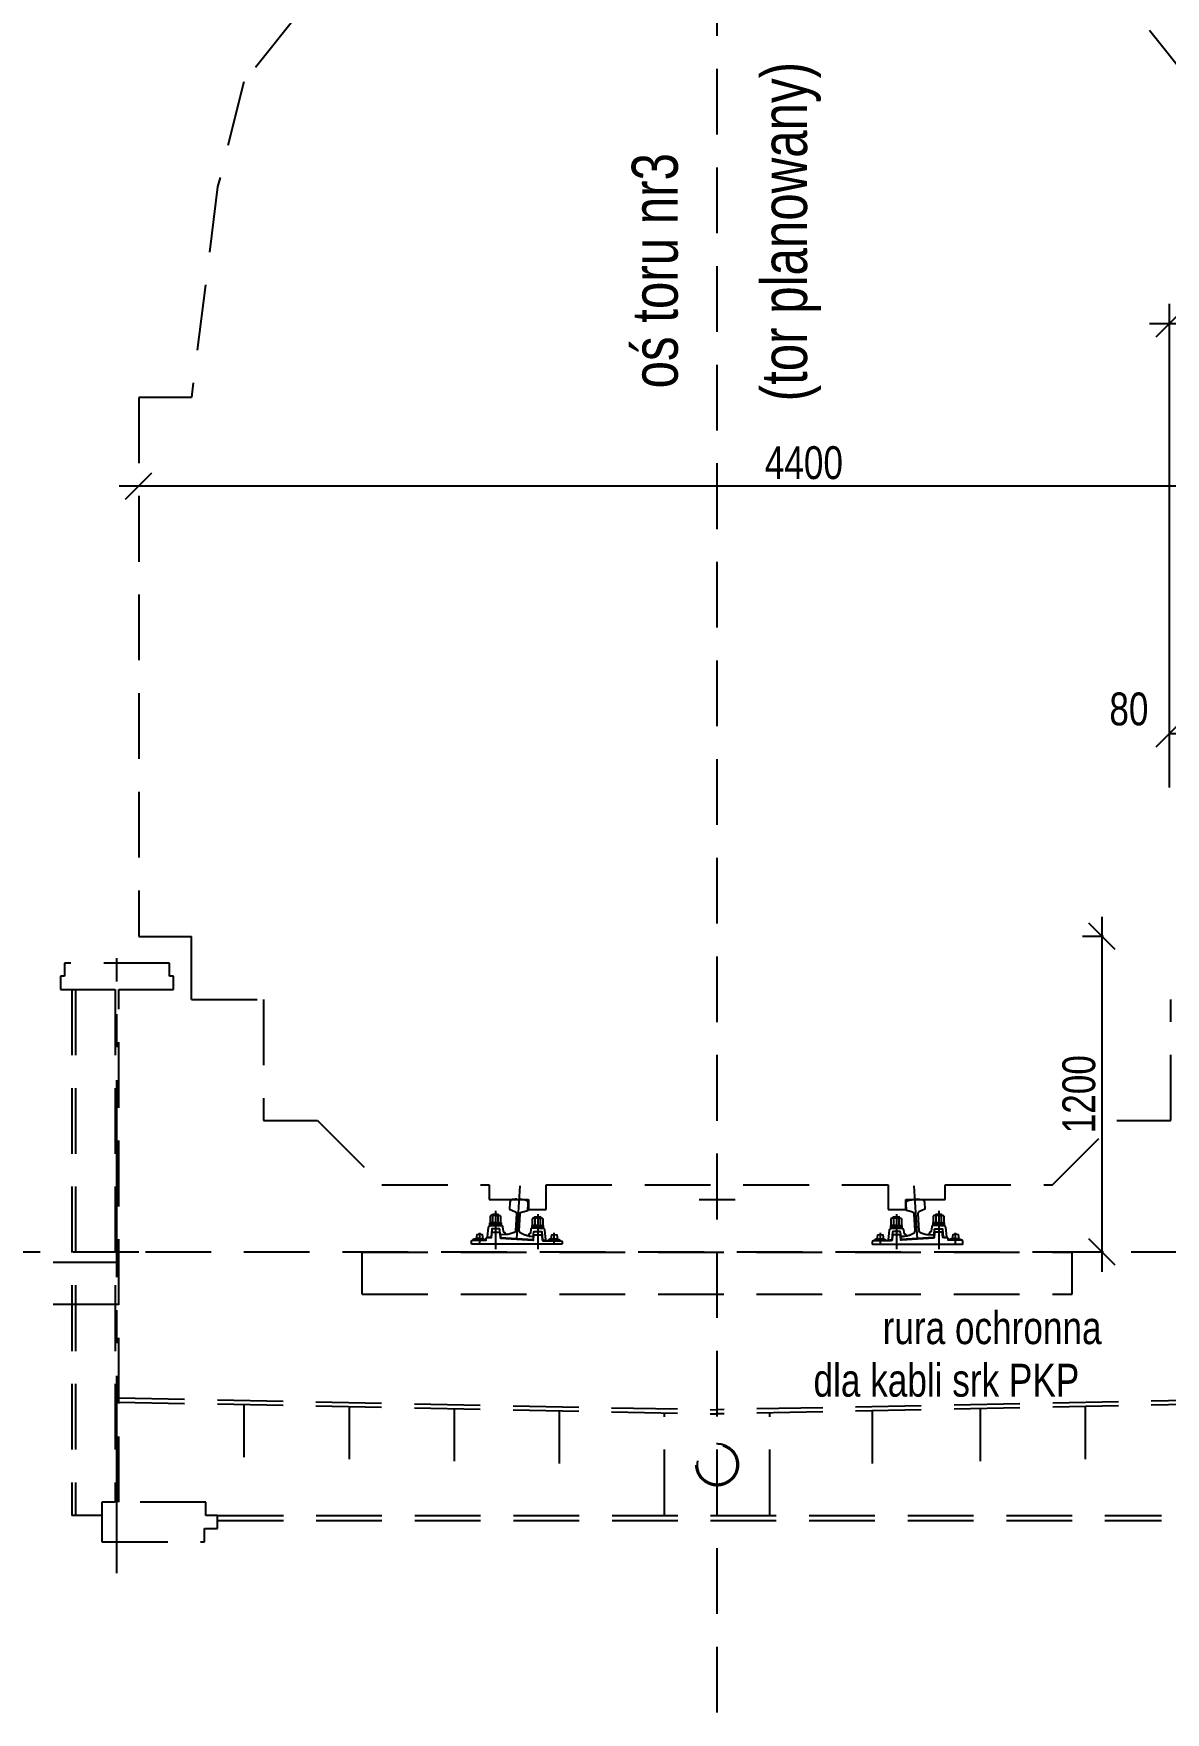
# Model space of a CAD drawing. Header units: millimetres. Extents: x -1069826 to 2704411, y -432732 to 412301.
# Drawn here: x 707963 to 712268, y -21447 to -15063 of the extents above; entities that cross this region are included whole.
import ezdxf

# ---------------------------------------------------------------- set-up
doc = ezdxf.new("R2010")
doc.units = ezdxf.units.MM
doc.header["$LTSCALE"] = 1000
doc.header["$MEASUREMENT"] = 0
doc.linetypes.add('CENTER2', pattern=[1.125, 0.75, -0.125, 0.125, -0.125])
doc.linetypes.add('HIDDEN', pattern=[0.375, 0.25, -0.125])
for name, color, linetype in [('0-T', 7, 'Continuous'), ('00XX00-T', 7, 'Continuous'), ('DROGO-T', 7, 'Continuous')]:
    doc.layers.add(name, color=color, linetype=linetype)
doc.styles.add('CDMSTYLE', font='CDMSIMPL', dxfattribs={"width": 0.8, "bigfont": 'CDMBIGPL'})
doc.dimstyles.new('CDMOG-MM-50', dxfattribs={"dimscale": 50, "dimtxt": 2.5, "dimasz": 1, "dimexe": 1.5, "dimexo": 5, "dimgap": 0.5, "dimtad": 1, "dimdec": 0, "dimrnd": 1, "dimzin": 1, "dimdsep": 46, "dimtxsty": 'CDMSTYLE', "dimblk1": 'OBLIQUE', "dimblk2": 'OBLIQUE', "dimsah": 1, "dimtsz": 1, "dimcen": -2.5, "dimdle": 1.5, "dimclrd": 9, "dimclre": 9, "dimclrt": 9, "dimadec": 0, "dimazin": 0, "dimtfac": 1, "dimtmove": 2, "dimatfit": 3, "dimldrblk": 'OBLIQUE', "dimfxl": 1, "dimtvp": 1, "dimtolj": 1, "dimtzin": 0, "dimarcsym": 0})

# ---------------------------------------------------------------- blocks, each defined once
blk = doc.blocks.new('*D780')
at = {"color": 9, "linetype": 'ByBlock', "transparency": 16777216}
for p, q in [((528841.1, -17160.2), (528841.1, -16707.9)), ((524366.1, -16782.9), (528916.1, -16782.9)), ((524391.1, -16832.9), (524491.1, -16732.9)), ((528791.1, -16832.9), (528891.1, -16732.9))]:
    blk.add_line(p, q, dxfattribs=at)
at = {"layer": 'Defpoints', "color": 0, "linetype": 'ByBlock', "transparency": 16777216}
for p in [(528841.1, -16782.9), (524441.1, -17410.2), (528841.1, -17410.2)]:
    blk.add_point(p, dxfattribs=at)
at = {"color": 9, "linetype": 'ByBlock', "transparency": 16777216, "insert": (526970.9, -16695.4), "char_height": 125, "attachment_point": 5, "style": 'CDMSTYLE'}
blk.add_mtext('\\A1;4400', dxfattribs=at)
blk = doc.blocks.new('_OBLIQUE')
at = {"color": 0, "linetype": 'ByBlock'}
blk.add_line((-0.5, -0.5), (0.5, 0.5), dxfattribs=at)
blk = doc.blocks.new('*D807')
at = {"color": 9, "linetype": 'ByBlock', "transparency": 16777216}
for p, q in [((528311.1, -16216), (528411.1, -16116)), ((528361.1, -17924), (528361.1, -16091)), ((540111.1, -16216), (540211.1, -16116)), ((540161.1, -17876.7), (540161.1, -16091)), ((528286.1, -16166), (540236.1, -16166))]:
    blk.add_line(p, q, dxfattribs=at)
at = {"layer": 'Defpoints', "color": 0, "linetype": 'ByBlock', "transparency": 16777216}
for p in [(540161.1, -16166), (540161.1, -18126.7), (528361.1, -18174)]:
    blk.add_point(p, dxfattribs=at)
at = {"color": 9, "linetype": 'ByBlock', "transparency": 16777216, "insert": (534261.1, -16078.5), "char_height": 125, "attachment_point": 5, "style": 'CDMSTYLE'}
blk.add_mtext('\\A1;\\C1;11800', dxfattribs=at)
blk = doc.blocks.new('*D836')
at = {"color": 9, "linetype": 'ByBlock', "transparency": 16777216}
for p, q in [((528155.1, -18546.2), (528055.1, -18446.2)), ((528105.1, -19771.2), (528105.1, -18421.2)), ((528111.1, -18496.2), (528030.1, -18496.2)), ((528155.1, -19746.2), (528055.1, -19646.2)), ((528111.1, -19696.2), (528030.1, -19696.2))]:
    blk.add_line(p, q, dxfattribs=at)
at = {"layer": 'Defpoints', "color": 0, "linetype": 'ByBlock', "transparency": 16777216}
for p in [(528105.1, -18496.2), (528361.1, -18496.2), (528361.1, -19696.2)]:
    blk.add_point(p, dxfattribs=at)
at = {"color": 9, "linetype": 'ByBlock', "transparency": 16777216, "insert": (528017.6, -19096.2), "char_height": 125, "attachment_point": 5, "rotation": 90, "style": 'CDMSTYLE'}
blk.add_mtext('\\A1;1200', dxfattribs=at)
blk = doc.blocks.new('SZPKOL')
at = {"color": 0, "linetype": 'ByBlock'}
blk.add_lwpolyline([(12.4, 4, 0.138548), (-12.3, 5.1), (-9.4, 21.8), (0, 23.9), (9.4, 21.8)], format="xyb", close=True, dxfattribs=at)
for start, end in [(102.91054, 124.24217), (55.75783, 72.09979)]:
    blk.add_arc((-1.8, -37.6), 45.5, start, end, dxfattribs=at)
blk = doc.blocks.new('SRUKOL')
at = {"color": 0, "linetype": 'ByBlock'}
for p, q in [((0, 10), (-22, 10)), ((-22, 10), (-22, 0)), ((-11, 5), (-22, 5)), ((0, 0), (-22, 0)), ((-20, 37.2), (-20, 24)), ((-20, 24), (-20, 11.3)), ((-17, 5), (-17, 0)), ((0, 38.6), (-15, 38.6)), ((0, 10), (-15, 10)), ((-12.7, 41.6), (-10.1, 43.8)), ((-12.7, 38.6), (-12.7, 41.6)), ((-12.7, 41.6), (12.5, 41.6)), ((-12, 5), (-12, 0)), ((-11, 10), (11, 5)), ((-11, 5), (11, 0)), ((-10.1, 43.8), (-10.1, 38.4)), ((-10.1, 43.8), (9.9, 43.8)), ((-10.1, 37.3), (-10.1, 24)), ((-10.1, 24), (-10.1, 11.2)), ((0, 38.6), (15, 38.6)), ((0, 10), (15, 10)), ((0, 10), (22, 10)), ((0, 0), (22, 0)), ((12.5, 41.6), (9.9, 43.8)), ((9.9, 43.8), (9.9, 38.4)), ((10.1, 37.3), (10.1, 24)), ((10.1, 24), (10.1, 11.2)), ((11, 5), (22, 5)), ((12, 10), (12, 5)), ((12.5, 38.6), (12.5, 41.6)), ((17, 10), (17, 5)), ((20, 37.2), (20, 24)), ((20, 24), (20, 11.3)), ((22, 10), (22, 0))]:
    blk.add_line(p, q, dxfattribs=at)
for centre, radius, start, end in [((-15, 28.6), 10, 60, 120), ((-15, 20), 10, 240, 300), ((0, -1.4), 40, 90, 104.60152), ((0, 50), 40, 255.39848, 270), ((0, -1.4), 40, 75.39848, 90), ((0, 50), 40, 270, 284.60152), ((15, 28.6), 10, 60, 120), ((15, 20), 10, 240, 300)]:
    blk.add_arc(centre, radius, start, end, dxfattribs=at)
blk = doc.blocks.new('*D811')
at = {"color": 9, "linetype": 'ByBlock', "transparency": 16777216}
for p, q in [((528311.1, -17775.6), (528411.1, -17675.6)), ((528361.1, -17930.4), (528361.1, -17650.6)), ((528391.1, -17775.6), (528491.1, -17675.6)), ((528441.1, -17930.4), (528441.1, -17650.6)), ((528516.1, -17725.6), (528361.1, -17725.6))]:
    blk.add_line(p, q, dxfattribs=at)
at = {"layer": 'Defpoints', "color": 0, "linetype": 'ByBlock', "transparency": 16777216}
for p in [(528361.1, -17725.6), (528361.1, -18180.4), (528441.1, -18180.4)]:
    blk.add_point(p, dxfattribs=at)
at = {"color": 9, "linetype": 'ByBlock', "transparency": 16777216, "insert": (528207.2, -17631.9), "char_height": 125, "attachment_point": 5, "style": 'CDMSTYLE'}
blk.add_mtext('\\A1;80', dxfattribs=at)
blk = doc.blocks.new('A$C05BD7996')
at = {"color": 40, "linetype": 'HIDDEN'}
for p, q in [((1020, 4918.5), (940, 4868.5)), ((3380, 4918.5), (1020, 4918.5)), ((3460, 4868.5), (3380, 4918.5)), ((940, 4868.5), (600, 4568.5)), ((3800, 4568.5), (3460, 4868.5)), ((600, 4568.5), (400, 4318.5)), ((4000, 4318.5), (3800, 4568.5)), ((400, 4318.5), (300, 3918.5)), ((4100, 3918.5), (4000, 4318.5)), ((300, 3918.5), (200, 3118.5)), ((4200, 3118.5), (4100, 3918.5)), ((200, 3118.5), (0, 3118.5)), ((0, 3118.5), (0, 1068.5)), ((4400, 3118.5), (4200, 3118.5)), ((4400, 1068.5), (4400, 3118.5)), ((0, 1068.5), (200, 1068.5)), ((4200, 1068.5), (4400, 1068.5)), ((475, 828.5), (475, 368.5)), ((3925, 368.5), (3925, 828.5)), ((475, 368.5), (680, 368.5)), ((680, 368.5), (925, 123.5)), ((3475, 123.5), (3720, 368.5)), ((3720, 368.5), (3925, 368.5)), ((925, 123.5), (1332.5, 123.5)), ((1332.5, 123.5), (1332.5, 68.5)), ((1332.5, 68.5), (1482.5, 68.5)), ((1482.5, 68.5), (1482.5, 30.5)), ((1549.5, 30.5), (1549.5, 123.5)), ((1549.5, 123.5), (2850.5, 123.5)), ((2850.5, 123.5), (2850.5, 30.5)), ((2917.5, 30.5), (2917.5, 68.5)), ((2917.5, 68.5), (3067.5, 68.5)), ((3067.5, 68.5), (3067.5, 123.5)), ((3067.5, 123.5), (3475, 123.5)), ((1482.5, 30.5), (1549.5, 30.5)), ((2850.5, 30.5), (2917.5, 30.5))]:
    blk.add_line(p, q, dxfattribs=at)
at = {"layer": '0-T', "color": 40, "linetype": 'HIDDEN'}
for p, q in [((200, 828.5), (200, 1068.5)), ((4200, 828.5), (4200, 1068.5)), ((200, 828.5), (475, 828.5)), ((4200, 828.5), (3925, 828.5))]:
    blk.add_line(p, q, dxfattribs=at)
at = {"layer": '0-T', "color": 9, "linetype": 'Continuous'}
for p, q in [((2200, 0), (2200, 137)), ((2131.5, 68.5), (2268.5, 68.5))]:
    blk.add_line(p, q, dxfattribs=at)
blk = doc.blocks.new('A$C3471609C')
at = {"layer": '0-T', "color": 9, "linetype": 'Continuous'}
blk.add_blockref('A$C05BD7996', (0, 0), dxfattribs=at)

msp = doc.modelspace()

# ---------------------------------------------------------------- linework, layer by layer
at = {"color": 40, "linetype": 'HIDDEN'}
for p, q in [((710563.205, -21447.0111), (710563.205, -14164.2624)), ((708109.205, -18697.6844), (708109.205, -20697.6844)), ((708123.205, -18697.6844), (708123.205, -20697.6844)), ((708363.205, -19696.1741), (707327.205, -19696.1741)), ((712763.205, -19696.1741), (708363.205, -19696.1741)), ((709213.205, -19856.1741), (709213.205, -19696.1741)), ((709213.205, -19696.1741), (711913.205, -19696.1741)), ((711913.205, -19856.1741), (711913.205, -19696.1741)), ((708287.205, -19736.1741), (707247.205, -19736.1741)), ((708287.205, -19896.1741), (707247.205, -19896.1741)), ((709213.205, -19856.1741), (711913.205, -19856.1741)), ((708223.205, -20697.6844), (708109.205, -20697.6844))]:
    msp.add_line(p, q, dxfattribs=at)
at = {"color": 40, "linetype": 'ByBlock'}
for p, q in [((709801.3084, -19647.3021), (709813.9486, -19444.0061)), ((711325.1015, -19647.3021), (711312.4613, -19444.0061)), ((709800.6984, -19495.5519), (709810.5548, -19496.1648)), ((709820.4112, -19496.7776), (709810.5548, -19496.1648)), ((711305.9987, -19496.7776), (711315.8551, -19496.1648)), ((711325.7115, -19495.5519), (711315.8551, -19496.1648)), ((709660.0494, -19666.3021), (709660.0494, -19622.9527)), ((709943.8084, -19666.3021), (709943.8084, -19622.9527)), ((711183.9606, -19666.3021), (711183.9606, -19622.9527)), ((711469.6402, -19666.3021), (711469.6402, -19622.9527))]:
    msp.add_line(p, q, dxfattribs=at)
at = {"color": 40, "linetype": 'Continuous'}
for p, q in [((709720.4034, -19540.0597), (709720.4034, -19685.4058)), ((709881.1019, -19552.4152), (709881.1019, -19685.4058)), ((711245.308, -19552.4152), (711245.308, -19685.4058)), ((711406.0065, -19540.0597), (711406.0065, -19685.4058))]:
    msp.add_line(p, q, dxfattribs=at)
at = {"color": 40, "linetype": 'ByBlock'}
for points in [[(709800.6928, -19495.5518, 0.040045312), (709787.9232, -19496.3405, 0.02085363), (709786.8512, -19496.5008, 0.007370603), (709784.5267, -19496.8999, 0.343626376), (709774.7544, -19507.951), (709773.1524, -19533.7161), (709795.8891, -19543.1609, -0.320102524), (709800.1903, -19550.0597), (709796.14, -19615.2017, -0.303762752), (709791.4157, -19621.3917), (709772.5532, -19627.8332, -0.075856192), (709760.6756, -19629.9658), (709742.3256, -19630.4473, 0.388572544), (709739.41, -19633.2601), (709738.9289, -19640.9991), (709863.6879, -19648.7561), (709864.1691, -19641.0171, 0.388572544), (709861.6245, -19637.8648), (709843.4754, -19635.114, -0.075856192), (709831.9534, -19631.5264), (709814.0342, -19622.798, -0.303762752), (709810.113, -19616.0705), (709814.1633, -19550.9285, -0.320102524), (709819.286, -19544.6156), (709843.0175, -19538.06), (709844.6195, -19512.2949, 0.343626376), (709836.2913, -19500.1184, 0.007370603), (709834.0342, -19499.4345, 0.02085363), (709832.9903, -19499.1426, 0.040045312), (709820.4167, -19496.7782)], [(711325.7171, -19495.5518, -0.040045312), (711338.4867, -19496.3405, -0.02085363), (711339.5587, -19496.5008, -0.007370603), (711341.8832, -19496.8999, -0.343626376), (711351.6555, -19507.951), (711353.2575, -19533.7161), (711330.5208, -19543.1609, 0.320102524), (711326.2196, -19550.0597), (711330.2699, -19615.2017, 0.303762752), (711334.9942, -19621.3917), (711353.8567, -19627.8332, 0.075856192), (711365.7343, -19629.9658), (711384.0843, -19630.4473, -0.388572544), (711386.9999, -19633.2601), (711387.4811, -19640.9991), (711262.722, -19648.7561), (711262.2408, -19641.0171, -0.388572544), (711264.7854, -19637.8648), (711282.9345, -19635.114, 0.075856192), (711294.4565, -19631.5264), (711312.3757, -19622.798, 0.303762752), (711316.2969, -19616.0705), (711312.2466, -19550.9285, 0.320102524), (711307.1239, -19544.6156), (711283.3924, -19538.06), (711281.7904, -19512.2949, -0.343626376), (711290.1186, -19500.1184, -0.007370603), (711292.3757, -19499.4345, -0.02085363), (711293.4196, -19499.1426, -0.040045312), (711305.9932, -19496.7782)]]:
    msp.add_lwpolyline(points, format="xyb", dxfattribs=at)
for points in [[(709735.9868, -19610.428, 0.371247317), (709733.02, -19607.873), (709708.6676, -19607.873, 0.388478902), (709705.6794, -19610.6074), (709703.1511, -19639.0501, -0.388478902), (709701.159, -19640.873), (709692.1235, -19640.873, -0.4404252), (709690.1313, -19638.6959), (709693.2897, -19603.1647, -0.388478902), (709701.2583, -19595.873), (709741.6319, -19595.873, -0.371247317), (709746.5766, -19600.1313), (709749.0595, -19616.3881, 0.282190673), (709752.4231, -19620.3898), (709754.3186, -19621.0217, -0.288824416), (709755.6707, -19622.671), (709756.2629, -19627.4083, -0.418231262), (709754.4992, -19629.6442), (709740.5058, -19630.2866, -0.403059278), (709738.3071, -19628.5955)], [(711390.4231, -19610.428, -0.371247317), (711393.3899, -19607.873), (711417.7423, -19607.873, -0.388478902), (711420.7305, -19610.6074), (711423.2588, -19639.0501, 0.388478902), (711425.2509, -19640.873), (711434.2864, -19640.873, 0.4404252), (711436.2786, -19638.6959), (711433.1202, -19603.1647, 0.388478902), (711425.1517, -19595.873), (711384.778, -19595.873, 0.371247317), (711379.8333, -19600.1313), (711377.3504, -19616.3881, -0.282190673), (711373.9868, -19620.3898), (711372.0913, -19621.0217, 0.288824416), (711370.7392, -19622.671), (711370.1471, -19627.4083, 0.418231262), (711371.9107, -19629.6442), (711385.9041, -19630.2866, 0.403059278), (711388.1028, -19628.5955)], [(709973.8084, -19658.3021), (709973.8084, -19664.3021, -0.414213562), (709971.8084, -19666.3021), (709630.8084, -19666.3021, -0.414213562), (709628.8084, -19664.3021), (709628.8084, -19656.3021, -0.414213562), (709633.8084, -19651.3021), (709682.8084, -19651.3021, 0.414213562), (709684.8084, -19649.3021), (709684.8084, -19643.3021, -0.414213562), (709686.8084, -19641.3021), (709702.9984, -19641.3021, 0.385313586), (709704.9885, -19639.5012), (709706.8084, -19621.3021), (709733.9984, -19621.3021, -0.385313586), (709735.9885, -19623.1031), (709737.8457, -19641.6752, 0.367589322), (709739.7117, -19643.4723), (709862.6794, -19651.118, 0.403251184), (709864.7936, -19649.3208), (709866.4218, -19633.0385, -0.385313586), (709868.4119, -19631.2375), (709893.792, -19631.2375, -0.385313586), (709895.782, -19633.0385), (709897.6283, -19651.5012, 0.385313586), (709899.6184, -19653.3021), (709968.8084, -19653.3021, -0.414213562)], [(709865.5185, -19620.3633, -0.371247317), (709868.4853, -19617.8083), (709892.8378, -19617.8083, -0.388478902), (709895.826, -19620.5427), (709898.3542, -19648.9854, 0.388478902), (709900.3464, -19650.8083), (709909.3818, -19650.8083, 0.4404252), (709911.374, -19648.6312), (709908.2157, -19613.1, 0.388478902), (709900.2471, -19605.8083), (709859.8734, -19605.8083, 0.371247317), (709854.9288, -19610.0666), (709853.0223, -19622.7762, -0.282190673), (709849.6588, -19626.7779), (709847.7633, -19627.4097, 0.288824416), (709846.4112, -19629.059), (709845.819, -19633.7964, 0.418231262), (709847.5827, -19636.0322), (709860.9995, -19637.523, 0.403059278), (709863.1982, -19635.8319)], [(711152.6015, -19658.3021), (711152.6015, -19664.3021, 0.414213562), (711154.6015, -19666.3021), (711495.6015, -19666.3021, 0.414213562), (711497.6015, -19664.3021), (711497.6015, -19656.3021, 0.414213562), (711492.6015, -19651.3021), (711443.6015, -19651.3021, -0.414213562), (711441.6015, -19649.3021), (711441.6015, -19643.3021, 0.414213562), (711439.6015, -19641.3021), (711423.4115, -19641.3021, -0.385313586), (711421.4214, -19639.5012), (711419.6015, -19621.3021), (711392.4115, -19621.3021, 0.385313586), (711390.4214, -19623.1031), (711388.5642, -19641.6752, -0.367589322), (711386.6982, -19643.4723), (711263.7305, -19651.118, -0.403251184), (711261.6163, -19649.3208), (711259.9881, -19633.0385, 0.385313586), (711257.998, -19631.2375), (711232.618, -19631.2375, 0.385313586), (711230.6279, -19633.0385), (711228.7816, -19651.5012, -0.385313586), (711226.7915, -19653.3021), (711157.6015, -19653.3021, 0.414213562)], [(711260.8914, -19620.3633, 0.371247317), (711257.9246, -19617.8083), (711233.5721, -19617.8083, 0.388478902), (711230.5839, -19620.5427), (711228.0557, -19648.9854, -0.388478902), (711226.0635, -19650.8083), (711217.0281, -19650.8083, -0.4404252), (711215.0359, -19648.6312), (711218.1942, -19613.1, -0.388478902), (711226.1628, -19605.8083), (711266.5365, -19605.8083, -0.371247317), (711271.4811, -19610.0666), (711273.3876, -19622.7762, 0.282190673), (711276.7511, -19626.7779), (711278.6466, -19627.4097, -0.288824416), (711279.9987, -19629.059), (711280.5909, -19633.7964, -0.418231262), (711278.8272, -19636.0322), (711265.4104, -19637.523, -0.403059278), (711263.2117, -19635.8319)]]:
    msp.add_lwpolyline(points, format="xyb", close=True, dxfattribs=at)
at = {"color": 40, "linetype": 'Continuous'}
msp.add_point((710563.205, -19496.1741), dxfattribs=at)
at = {"layer": '0-T', "color": 40, "linetype": 'CENTER2'}
msp.add_line((708280.205, -20917.3305), (708280.205, -18578.6725), dxfattribs=at)
at = {"layer": '0-T', "color": 40, "linetype": 'HIDDEN'}
for p, q in [((708287.205, -20250.6541), (710563.205, -20296.1741)), ((708287.205, -20266.6541), (710563.205, -20312.1741)), ((708763.4849, -20274.1825), (708763.4849, -20476.1797)), ((709163.4849, -20282.1825), (709163.4849, -20484.1797)), ((709563.4849, -20290.1825), (709563.4849, -20492.1797)), ((709963.4849, -20500.1797), (709963.4849, -20300.1797)), ((712839.205, -20250.6541), (710563.205, -20296.1741)), ((712839.205, -20266.6541), (710563.205, -20312.1741)), ((711153.4849, -20500.3685), (711153.4849, -20300.3685)), ((711563.4849, -20290.1713), (711563.4849, -20492.1685)), ((711963.4849, -20282.1713), (711963.4849, -20484.1685)), ((710363.4849, -20697.6844), (710363.4849, -20308.1797)), ((710763.4849, -20697.6844), (710763.4849, -20308.1685)), ((708663.205, -20697.6844), (712253.205, -20697.6844)), ((708663.205, -20717.6844), (712253.205, -20717.6844))]:
    msp.add_line(p, q, dxfattribs=at)
at = {"layer": '0-T', "color": 9, "linetype": 'HIDDEN'}
for radius in [80, 75]:
    msp.add_circle((710563.205, -20504.9293), radius, dxfattribs=at)
at = {"layer": 'DROGO-T', "color": 40, "linetype": 'HIDDEN'}
msp.add_lwpolyline([(708495.205, -18647.6844), (708480.205, -18647.6844), (708480.205, -18597.6844), (708080.205, -18597.6844), (708080.205, -18647.6844), (708065.205, -18647.6844), (708065.205, -18697.6844), (708273.205, -18697.6844), (708273.205, -20647.6844), (708223.205, -20647.6844), (708223.205, -20797.6844), (708613.205, -20797.6844), (708613.205, -20747.6844), (708663.205, -20747.6844), (708663.205, -20697.6844), (708618.205, -20697.6844), (708618.205, -20647.6844), (708287.205, -20647.6844), (708287.205, -18697.6844), (708495.205, -18697.6844), (708495.205, -18647.6844)], dxfattribs=at)

# ---------------------------------------------------------------- block references
at = {"color": 40, "linetype": 'ByBlock'}
for name, p in [('SRUKOL', (709719.292, -19595.873)), ('SRUKOL', (709879.9905, -19605.8083)), ('SRUKOL', (711244.1965, -19605.8083)), ('SRUKOL', (711404.895, -19595.873)), ('SZPKOL', (709659.5494, -19651.3021)), ('SZPKOL', (709943.8084, -19653.3021)), ('SZPKOL', (711183.9606, -19653.3021)), ('SZPKOL', (711470.1402, -19651.3021))]:
    msp.add_blockref(name, p, dxfattribs=at)
at = {"layer": '0-T', "color": 9, "linetype": 'Continuous'}
msp.add_blockref('A$C3471609C', (708363.2048, -19564.6943), dxfattribs=at)

# ---------------------------------------------------------------- texts
at = {"layer": '00XX00-T', "color": 9, "linetype": 'Continuous', "style": 'CDMSTYLE', "width": 0.8}
for s, p in [('rura ochronna', (711192.6878, -20046.4829)), ('dla kabli srk PKP', (710929.7432, -20246.1951))]:
    msp.add_text(s, height=125, dxfattribs=at).set_placement(p)
at = {"layer": 'DROGO-T', "color": 9, "linetype": 'Continuous', "style": 'CDMSTYLE', "width": 0.8}
for s, p in [('(tor planowany)', (710905.1502, -16461.1887)), ('oś toru nr3', (710413.2554, -16412.1551))]:
    msp.add_text(s, height=175, rotation=90, dxfattribs=at).set_placement(p)

# ---------------------------------------------------------------- dimensions: what is measured, and where the dimension line sits
at = {"layer": '0-T', "color": 1, "linetype": 'Continuous'}
dim = msp.add_linear_dim(base=(724083.205, -16165.9527), p1=(712283.205, -18174.0054), p2=(724083.205, -18126.7375), text='\\C1;<>', dimstyle='CDMOG-MM-50', dxfattribs=at)
dim.commit()
dim.dimension.update_dxf_attribs({"geometry": '*D807', "text_midpoint": (718183.205, -16078.4527), "insert": (183922.0905, 0)})
at = {"layer": '0-T', "color": 4, "linetype": 'Continuous'}
dim = msp.add_linear_dim(base=(712763.205, -16782.9104), p1=(708363.205, -17410.2374), p2=(712763.205, -17410.2374), dimstyle='CDMOG-MM-50', override={"dimse1": 1}, dxfattribs=at)
dim.commit()
dim.dimension.update_dxf_attribs({"geometry": '*D780', "text_midpoint": (710893.0294, -16695.4104), "dimtype": 160, "insert": (183922.0905, 0)})
at = {"layer": '0-T', "color": 9, "linetype": 'Continuous'}
dim = msp.add_linear_dim(base=(712283.205, -17725.616), p1=(712363.205, -18180.4335), p2=(712283.205, -18180.4335), dimstyle='CDMOG-MM-50', dxfattribs=at)
dim.commit()
dim.dimension.update_dxf_attribs({"geometry": '*D811', "text_midpoint": (712129.2583, -17631.925), "dimtype": 160, "insert": (183922.0905, 0)})
at = {"layer": 'DROGO-T', "color": 9, "linetype": 'Continuous'}
dim = msp.add_linear_dim(base=(712027.1642, -18496.1741), p1=(712283.205, -19696.1741), p2=(712283.205, -18496.1741), angle=90, dimstyle='CDMOG-MM-50', dxfattribs=at)
dim.commit()
dim.dimension.update_dxf_attribs({"geometry": '*D836', "text_midpoint": (711939.6642, -19096.1741), "insert": (183922.0905, 0)})

doc.saveas('drawing.dxf')
